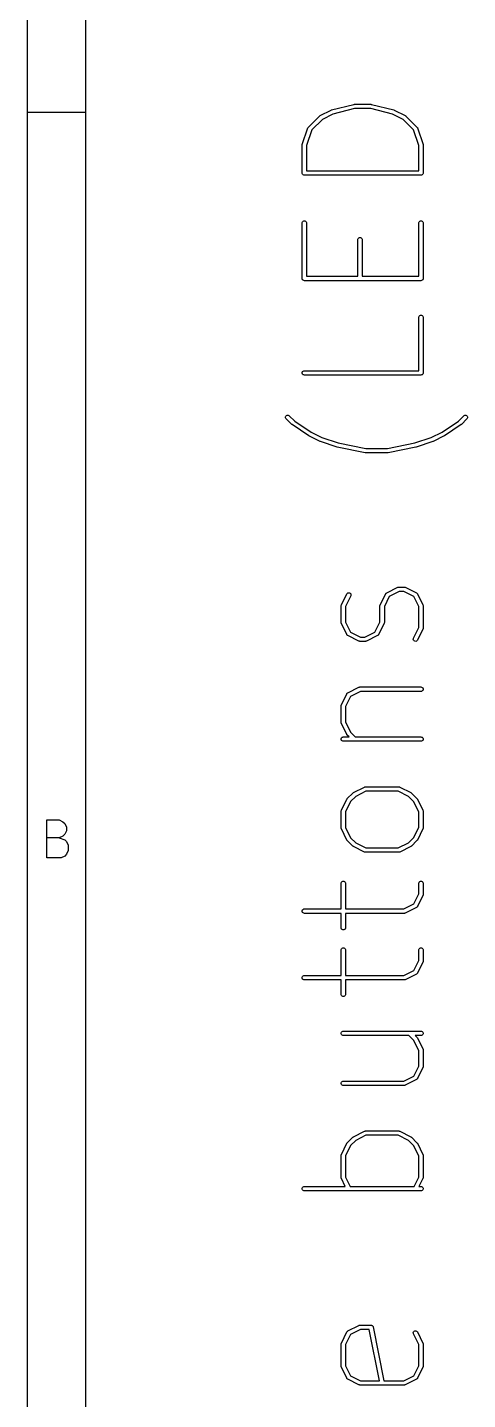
# Model space of a CAD drawing. Header units: inches. Extents: x 0.4 to 11.3, y -7.9 to -0.4.
# Drawn here: x 0.394 to 0.988, y -4.102 to -2.248 of the extents above; entities that cross this region are included whole.
import ezdxf

# ---------------------------------------------------------------- set-up
doc = ezdxf.new("R2010")
doc.units = ezdxf.units.IN
doc.header["$MEASUREMENT"] = 0
doc.layers.add('User.Drawings', color=9, linetype='CONTINUOUS', true_color=0xc2c2c2)

msp = doc.modelspace()

# ---------------------------------------------------------------- linework, layer by layer
at = {"layer": 'BLACK', "linetype": 'CONTINUOUS'}
for p, q in [((0.3937, -7.8743), (0.3937, -0.3937)), ((0.4724, -7.7956), (0.4724, -0.4724)), ((0.3937, -2.3622), (0.4724, -2.3622)), ((0.4197, -3.3698), (0.4197, -3.3186)), ((0.4197, -3.3186), (0.4367, -3.3186)), ((0.4367, -3.3186), (0.4416, -3.3211)), ((0.4416, -3.3211), (0.444, -3.3235)), ((0.444, -3.3235), (0.4465, -3.3284)), ((0.4465, -3.3333), (0.444, -3.3381)), ((0.4465, -3.3284), (0.4465, -3.3333)), ((0.4367, -3.343), (0.4197, -3.343)), ((0.4416, -3.3406), (0.4367, -3.343)), ((0.4367, -3.343), (0.444, -3.3455)), ((0.444, -3.3381), (0.4416, -3.3406)), ((0.444, -3.3455), (0.4465, -3.3479)), ((0.4465, -3.3479), (0.4489, -3.3528)), ((0.4489, -3.3528), (0.4489, -3.3601)), ((0.4392, -3.3698), (0.4197, -3.3698)), ((0.444, -3.3674), (0.4392, -3.3698)), ((0.4465, -3.365), (0.444, -3.3674)), ((0.4489, -3.3601), (0.4465, -3.365))]:
    msp.add_line(p, q, dxfattribs=at)
at = {"layer": 'User.Drawings', "linetype": 'CONTINUOUS'}
for p, q in [((0.8046, -2.3592), (0.8346, -2.3517)), ((0.8346, -2.3517), (0.8347, -2.3517)), ((0.8347, -2.3517), (0.8347, -2.3517)), ((0.8347, -2.3517), (0.835, -2.3517)), ((0.835, -2.3517), (0.8352, -2.3516)), ((0.8352, -2.3516), (0.8352, -2.3516)), ((0.8352, -2.3516), (0.8353, -2.3516)), ((0.8353, -2.3516), (0.8578, -2.3516)), ((0.8578, -2.3516), (0.8579, -2.3516)), ((0.8579, -2.3516), (0.858, -2.3516)), ((0.858, -2.3516), (0.8582, -2.3517)), ((0.8582, -2.3517), (0.8584, -2.3517)), ((0.8584, -2.3517), (0.8584, -2.3517)), ((0.8584, -2.3517), (0.8585, -2.3517)), ((0.8585, -2.3517), (0.8885, -2.3592)), ((0.7732, -2.3825), (0.7882, -2.3675)), ((0.7921, -2.372), (0.7779, -2.3862)), ((0.7882, -2.3675), (0.7885, -2.3673)), ((0.7885, -2.3673), (0.7885, -2.3672)), ((0.7885, -2.3672), (0.7886, -2.3672)), ((0.7886, -2.3672), (0.7887, -2.3671)), ((0.7887, -2.3671), (0.7888, -2.3671)), ((0.7888, -2.3671), (0.789, -2.3669)), ((0.789, -2.3669), (0.804, -2.3594)), ((0.8063, -2.3649), (0.7921, -2.372)), ((0.804, -2.3594), (0.804, -2.3594)), ((0.804, -2.3594), (0.8041, -2.3594)), ((0.8041, -2.3594), (0.8043, -2.3593)), ((0.8043, -2.3593), (0.8045, -2.3592)), ((0.8045, -2.3592), (0.8046, -2.3592)), ((0.8046, -2.3592), (0.8046, -2.3592)), ((0.8357, -2.3575), (0.8063, -2.3649)), ((0.8574, -2.3575), (0.8357, -2.3575)), ((0.8868, -2.3649), (0.8574, -2.3575)), ((0.9011, -2.372), (0.8868, -2.3649)), ((0.8885, -2.3592), (0.8886, -2.3592)), ((0.8886, -2.3592), (0.8886, -2.3592)), ((0.8886, -2.3592), (0.8888, -2.3593)), ((0.8888, -2.3593), (0.8891, -2.3594)), ((0.8891, -2.3594), (0.8891, -2.3594)), ((0.8891, -2.3594), (0.8891, -2.3594)), ((0.8891, -2.3594), (0.9041, -2.3669)), ((0.9152, -2.3862), (0.9011, -2.372)), ((0.9041, -2.3669), (0.9044, -2.3671)), ((0.9044, -2.3671), (0.9044, -2.3671)), ((0.9044, -2.3671), (0.9045, -2.3672)), ((0.9045, -2.3672), (0.9046, -2.3672)), ((0.9046, -2.3672), (0.9047, -2.3673)), ((0.9047, -2.3673), (0.9049, -2.3675)), ((0.9049, -2.3675), (0.9199, -2.3825)), ((0.765, -2.4061), (0.7725, -2.3836)), ((0.7779, -2.3862), (0.7708, -2.4075)), ((0.7725, -2.3836), (0.7728, -2.3831)), ((0.7728, -2.383), (0.7729, -2.3829)), ((0.7728, -2.3831), (0.7728, -2.383)), ((0.7729, -2.3829), (0.7732, -2.3825)), ((0.9223, -2.4075), (0.9152, -2.3862)), ((0.9199, -2.3825), (0.9203, -2.3829)), ((0.9203, -2.3829), (0.9203, -2.383)), ((0.9203, -2.383), (0.9204, -2.3831)), ((0.9204, -2.3831), (0.9206, -2.3836)), ((0.9206, -2.3836), (0.9281, -2.4061)), ((0.7649, -2.4065), (0.765, -2.4064)), ((0.7649, -2.4066), (0.7649, -2.4065)), ((0.7649, -2.4067), (0.7649, -2.4066)), ((0.7649, -2.4068), (0.7649, -2.4067)), ((0.7649, -2.4071), (0.7649, -2.4068)), ((0.7649, -2.4446), (0.7649, -2.4071)), ((0.765, -2.4064), (0.765, -2.4061)), ((0.7708, -2.4075), (0.7708, -2.4416)), ((0.9223, -2.4416), (0.9223, -2.4075)), ((0.9281, -2.4061), (0.9282, -2.4064)), ((0.9282, -2.4064), (0.9282, -2.4065)), ((0.9282, -2.4065), (0.9282, -2.4066)), ((0.9282, -2.4066), (0.9282, -2.4067)), ((0.9282, -2.4067), (0.9282, -2.4068)), ((0.9282, -2.4068), (0.9283, -2.4071)), ((0.9283, -2.4071), (0.9283, -2.4446)), ((0.7649, -2.4451), (0.7649, -2.4446)), ((0.7654, -2.4462), (0.7649, -2.4451)), ((0.7662, -2.447), (0.7654, -2.4462)), ((0.7672, -2.4475), (0.7662, -2.447)), ((0.7708, -2.4416), (0.9223, -2.4416)), ((0.9269, -2.447), (0.9259, -2.4475)), ((0.9278, -2.4462), (0.9269, -2.447)), ((0.9282, -2.4451), (0.9278, -2.4462)), ((0.9283, -2.4446), (0.9282, -2.4451)), ((0.7678, -2.4475), (0.7672, -2.4475)), ((0.9253, -2.4475), (0.7678, -2.4475)), ((0.9259, -2.4475), (0.9253, -2.4475)), ((0.7649, -2.5115), (0.7654, -2.5104)), ((0.7649, -2.5121), (0.7649, -2.5115)), ((0.7649, -2.587), (0.7649, -2.5121)), ((0.7654, -2.5104), (0.7662, -2.5096)), ((0.7662, -2.5096), (0.7672, -2.5092)), ((0.7672, -2.5092), (0.7684, -2.5092)), ((0.7684, -2.5092), (0.7695, -2.5096)), ((0.7695, -2.5096), (0.7703, -2.5104)), ((0.7703, -2.5104), (0.7707, -2.5115)), ((0.7707, -2.5115), (0.7708, -2.5121)), ((0.7708, -2.5121), (0.7708, -2.5841)), ((0.9223, -2.5121), (0.9224, -2.5115)), ((0.9223, -2.5841), (0.9223, -2.5121)), ((0.9224, -2.5115), (0.9228, -2.5104)), ((0.9228, -2.5104), (0.9237, -2.5096)), ((0.9237, -2.5096), (0.9247, -2.5092)), ((0.9247, -2.5092), (0.9259, -2.5092)), ((0.9259, -2.5092), (0.9269, -2.5096)), ((0.9269, -2.5096), (0.9278, -2.5104)), ((0.9278, -2.5104), (0.9282, -2.5115)), ((0.9282, -2.5115), (0.9283, -2.5121)), ((0.9283, -2.5121), (0.9283, -2.587)), ((0.8399, -2.534), (0.8404, -2.5329)), ((0.8399, -2.5345), (0.8399, -2.534)), ((0.8399, -2.5841), (0.8399, -2.5345)), ((0.8404, -2.5329), (0.8412, -2.5321)), ((0.8412, -2.5321), (0.8422, -2.5317)), ((0.8422, -2.5317), (0.8434, -2.5317)), ((0.8434, -2.5317), (0.8445, -2.5321)), ((0.8445, -2.5321), (0.8453, -2.5329)), ((0.8453, -2.5329), (0.8457, -2.534)), ((0.8457, -2.534), (0.8458, -2.5345)), ((0.8458, -2.5345), (0.8458, -2.5841)), ((0.7649, -2.5876), (0.7649, -2.587)), ((0.7654, -2.5887), (0.7649, -2.5876)), ((0.7662, -2.5895), (0.7654, -2.5887)), ((0.7672, -2.5899), (0.7662, -2.5895)), ((0.7678, -2.59), (0.7672, -2.5899)), ((0.9253, -2.59), (0.7678, -2.59)), ((0.7708, -2.5841), (0.8399, -2.5841)), ((0.8458, -2.5841), (0.9223, -2.5841)), ((0.9259, -2.5899), (0.9253, -2.59)), ((0.9269, -2.5895), (0.9259, -2.5899)), ((0.9278, -2.5887), (0.9269, -2.5895)), ((0.9282, -2.5876), (0.9278, -2.5887)), ((0.9283, -2.587), (0.9282, -2.5876)), ((0.9223, -2.6395), (0.9224, -2.639)), ((0.9223, -2.7116), (0.9223, -2.6395)), ((0.9224, -2.639), (0.9228, -2.6379)), ((0.9228, -2.6379), (0.9237, -2.6371)), ((0.9237, -2.6371), (0.9247, -2.6366)), ((0.9247, -2.6366), (0.9259, -2.6366)), ((0.9259, -2.6366), (0.9269, -2.6371)), ((0.9269, -2.6371), (0.9278, -2.6379)), ((0.9278, -2.6379), (0.9282, -2.639)), ((0.9282, -2.639), (0.9283, -2.6395)), ((0.9283, -2.6395), (0.9283, -2.7145)), ((0.7649, -2.7139), (0.7654, -2.7129)), ((0.7649, -2.7151), (0.7649, -2.7139)), ((0.7654, -2.7162), (0.7649, -2.7151)), ((0.7654, -2.7129), (0.7662, -2.7121)), ((0.7662, -2.717), (0.7654, -2.7162)), ((0.7662, -2.7121), (0.7672, -2.7116)), ((0.7672, -2.7174), (0.7662, -2.717)), ((0.7672, -2.7116), (0.7678, -2.7116)), ((0.7678, -2.7175), (0.7672, -2.7174)), ((0.7678, -2.7116), (0.9223, -2.7116)), ((0.9253, -2.7175), (0.7678, -2.7175)), ((0.9259, -2.7174), (0.9253, -2.7175)), ((0.9269, -2.717), (0.9259, -2.7174)), ((0.9278, -2.7162), (0.9269, -2.717)), ((0.9282, -2.7151), (0.9278, -2.7162)), ((0.9283, -2.7145), (0.9282, -2.7151)), ((0.7424, -2.7739), (0.7429, -2.7729)), ((0.7424, -2.7751), (0.7424, -2.7739)), ((0.7429, -2.7762), (0.7424, -2.7751)), ((0.7429, -2.7729), (0.7437, -2.7721)), ((0.7432, -2.7766), (0.7429, -2.7762)), ((0.7507, -2.7841), (0.7432, -2.7766)), ((0.7437, -2.7721), (0.7447, -2.7716)), ((0.7447, -2.7716), (0.7459, -2.7716)), ((0.7459, -2.7716), (0.747, -2.7721)), ((0.747, -2.7721), (0.7474, -2.7724)), ((0.7474, -2.7724), (0.7547, -2.7797)), ((0.7547, -2.7797), (0.7768, -2.7945)), ((0.9538, -2.7945), (0.9759, -2.7797)), ((0.9759, -2.7797), (0.9832, -2.7724)), ((0.9874, -2.7766), (0.9799, -2.7841)), ((0.9832, -2.7724), (0.9837, -2.7721)), ((0.9837, -2.7721), (0.9847, -2.7716)), ((0.9847, -2.7716), (0.9859, -2.7716)), ((0.9859, -2.7716), (0.9869, -2.7721)), ((0.9869, -2.7721), (0.9877, -2.7729)), ((0.9877, -2.7762), (0.9874, -2.7766)), ((0.9877, -2.7729), (0.9882, -2.7739)), ((0.9882, -2.7751), (0.9877, -2.7762)), ((0.9882, -2.7739), (0.9882, -2.7751)), ((0.751, -2.7843), (0.7507, -2.7841)), ((0.7507, -2.7841), (0.7507, -2.7841)), ((0.7507, -2.7841), (0.7507, -2.7841)), ((0.7512, -2.7845), (0.751, -2.7843)), ((0.7737, -2.7995), (0.7512, -2.7845)), ((0.7512, -2.7845), (0.7512, -2.7845)), ((0.7512, -2.7845), (0.7512, -2.7845)), ((0.7738, -2.7996), (0.7737, -2.7995)), ((0.774, -2.7997), (0.7738, -2.7996)), ((0.789, -2.8072), (0.774, -2.7997)), ((0.7768, -2.7945), (0.7915, -2.8018)), ((0.9392, -2.8018), (0.9538, -2.7945)), ((0.9566, -2.7997), (0.9416, -2.8072)), ((0.9568, -2.7996), (0.9566, -2.7997)), ((0.9569, -2.7995), (0.9568, -2.7996)), ((0.9794, -2.7845), (0.9569, -2.7995)), ((0.9797, -2.7843), (0.9794, -2.7845)), ((0.9794, -2.7845), (0.9794, -2.7845)), ((0.9794, -2.7845), (0.9794, -2.7845)), ((0.9799, -2.7841), (0.9797, -2.7843)), ((0.9799, -2.7841), (0.9799, -2.7841)), ((0.9799, -2.7841), (0.9799, -2.7841)), ((0.7892, -2.8072), (0.789, -2.8072)), ((0.7894, -2.8073), (0.7892, -2.8072)), ((0.8119, -2.8148), (0.7894, -2.8073)), ((0.7915, -2.8018), (0.8136, -2.8092)), ((0.8121, -2.8149), (0.8119, -2.8148)), ((0.8122, -2.8149), (0.8121, -2.8149)), ((0.8497, -2.8224), (0.8122, -2.8149)), ((0.8136, -2.8092), (0.8506, -2.8166)), ((0.8506, -2.8166), (0.88, -2.8166)), ((0.88, -2.8166), (0.917, -2.8092)), ((0.9184, -2.8149), (0.8809, -2.8224)), ((0.917, -2.8092), (0.9392, -2.8018)), ((0.9186, -2.8149), (0.9184, -2.8149)), ((0.9187, -2.8148), (0.9186, -2.8149)), ((0.9412, -2.8073), (0.9187, -2.8148)), ((0.9414, -2.8072), (0.9412, -2.8073)), ((0.9416, -2.8072), (0.9414, -2.8072)), ((0.85, -2.8224), (0.8497, -2.8224)), ((0.8497, -2.8224), (0.8497, -2.8224)), ((0.8497, -2.8224), (0.8497, -2.8224)), ((0.8503, -2.8225), (0.85, -2.8224)), ((0.8803, -2.8225), (0.8503, -2.8225)), ((0.8503, -2.8225), (0.8503, -2.8225)), ((0.8503, -2.8225), (0.8503, -2.8225)), ((0.8806, -2.8224), (0.8803, -2.8225)), ((0.8803, -2.8225), (0.8803, -2.8225)), ((0.8803, -2.8225), (0.8803, -2.8225)), ((0.8809, -2.8224), (0.8806, -2.8224)), ((0.8809, -2.8224), (0.8809, -2.8224)), ((0.8809, -2.8224), (0.8809, -2.8224)), ((0.8177, -3.0282), (0.8252, -3.0132)), ((0.8305, -3.0158), (0.8233, -3.0302)), ((0.8252, -3.0132), (0.8255, -3.0127)), ((0.8255, -3.0127), (0.8264, -3.0119)), ((0.8264, -3.0119), (0.8274, -3.0116)), ((0.8274, -3.0116), (0.8286, -3.0116)), ((0.8286, -3.0116), (0.8296, -3.0122)), ((0.8296, -3.0122), (0.8304, -3.013)), ((0.8304, -3.013), (0.8307, -3.0141)), ((0.8307, -3.0153), (0.8305, -3.0158)), ((0.8307, -3.0141), (0.8307, -3.0153)), ((0.8702, -3.0282), (0.8777, -3.0132)), ((0.8825, -3.0167), (0.8758, -3.0302)), ((0.8777, -3.0131), (0.8777, -3.013)), ((0.8777, -3.013), (0.8778, -3.013)), ((0.8777, -3.0132), (0.8777, -3.0131)), ((0.8778, -3.013), (0.878, -3.0127)), ((0.878, -3.0127), (0.8783, -3.0124)), ((0.8783, -3.0124), (0.8785, -3.0122)), ((0.8785, -3.0122), (0.8788, -3.012)), ((0.8788, -3.012), (0.8788, -3.0119)), ((0.8788, -3.0119), (0.8789, -3.0119)), ((0.8789, -3.0119), (0.879, -3.0118)), ((0.879, -3.0118), (0.894, -3.0043)), ((0.896, -3.0099), (0.8825, -3.0167)), ((0.894, -3.0043), (0.8945, -3.0041)), ((0.8945, -3.0041), (0.8946, -3.0041)), ((0.8946, -3.0041), (0.8947, -3.0041)), ((0.8947, -3.0041), (0.8953, -3.004)), ((0.8953, -3.004), (0.9028, -3.004)), ((0.9021, -3.0099), (0.896, -3.0099)), ((0.9156, -3.0167), (0.9021, -3.0099)), ((0.9028, -3.004), (0.9034, -3.0041)), ((0.9034, -3.0041), (0.9035, -3.0041)), ((0.9035, -3.0041), (0.9036, -3.0041)), ((0.9036, -3.0041), (0.9041, -3.0043)), ((0.9041, -3.0043), (0.9191, -3.0118)), ((0.9223, -3.0302), (0.9156, -3.0167)), ((0.9191, -3.0118), (0.9192, -3.0119)), ((0.9192, -3.0119), (0.9193, -3.0119)), ((0.9193, -3.0119), (0.9193, -3.012)), ((0.9193, -3.012), (0.9196, -3.0122)), ((0.9196, -3.0122), (0.9199, -3.0124)), ((0.9199, -3.0124), (0.9201, -3.0127)), ((0.9201, -3.0127), (0.9203, -3.013)), ((0.9203, -3.013), (0.9204, -3.013)), ((0.9204, -3.013), (0.9204, -3.0131)), ((0.9204, -3.0131), (0.9204, -3.0132)), ((0.9204, -3.0132), (0.9279, -3.0282)), ((0.8174, -3.0289), (0.8175, -3.0288)), ((0.8174, -3.0295), (0.8174, -3.0289)), ((0.8174, -3.052), (0.8174, -3.0295)), ((0.8175, -3.0287), (0.8177, -3.0282)), ((0.8175, -3.0288), (0.8175, -3.0287)), ((0.8233, -3.0302), (0.8233, -3.0513)), ((0.8699, -3.0289), (0.87, -3.0288)), ((0.8699, -3.0295), (0.8699, -3.0289)), ((0.8699, -3.0513), (0.8699, -3.0295)), ((0.87, -3.0287), (0.8702, -3.0282)), ((0.87, -3.0288), (0.87, -3.0287)), ((0.8758, -3.0302), (0.8758, -3.052)), ((0.9223, -3.0588), (0.9223, -3.0302)), ((0.9279, -3.0282), (0.9282, -3.0287)), ((0.9282, -3.0287), (0.9282, -3.0288)), ((0.9282, -3.0288), (0.9282, -3.0289)), ((0.9282, -3.0289), (0.9283, -3.0295)), ((0.9283, -3.0295), (0.9283, -3.0595)), ((0.8174, -3.0526), (0.8174, -3.052)), ((0.8175, -3.0527), (0.8174, -3.0526)), ((0.8175, -3.0528), (0.8175, -3.0527)), ((0.8177, -3.0533), (0.8175, -3.0528)), ((0.8252, -3.0683), (0.8177, -3.0533)), ((0.8233, -3.0513), (0.83, -3.0648)), ((0.8631, -3.0648), (0.8699, -3.0513)), ((0.8754, -3.0533), (0.868, -3.0683)), ((0.8757, -3.0528), (0.8754, -3.0533)), ((0.8758, -3.052), (0.8757, -3.0526)), ((0.8757, -3.0526), (0.8757, -3.0527)), ((0.8757, -3.0527), (0.8757, -3.0528)), ((0.9152, -3.0732), (0.9223, -3.0588)), ((0.8252, -3.0684), (0.8252, -3.0683)), ((0.8253, -3.0685), (0.8252, -3.0684)), ((0.8252, -3.0684), (0.8252, -3.0684)), ((0.8255, -3.0688), (0.8253, -3.0685)), ((0.8258, -3.069), (0.8255, -3.0688)), ((0.826, -3.0693), (0.8258, -3.069)), ((0.8263, -3.0695), (0.826, -3.0693)), ((0.8264, -3.0695), (0.8263, -3.0695)), ((0.8264, -3.0696), (0.8264, -3.0695)), ((0.8265, -3.0696), (0.8264, -3.0696)), ((0.8415, -3.0771), (0.8265, -3.0696)), ((0.83, -3.0648), (0.8435, -3.0715)), ((0.842, -3.0773), (0.8415, -3.0771)), ((0.8421, -3.0773), (0.842, -3.0773)), ((0.8422, -3.0774), (0.8421, -3.0773)), ((0.8428, -3.0774), (0.8422, -3.0774)), ((0.8503, -3.0774), (0.8428, -3.0774)), ((0.8435, -3.0715), (0.8496, -3.0715)), ((0.8496, -3.0715), (0.8631, -3.0648)), ((0.8509, -3.0774), (0.8503, -3.0774)), ((0.851, -3.0773), (0.8509, -3.0774)), ((0.8511, -3.0773), (0.851, -3.0773)), ((0.8516, -3.0771), (0.8511, -3.0773)), ((0.8666, -3.0696), (0.8516, -3.0771)), ((0.8667, -3.0696), (0.8666, -3.0696)), ((0.8668, -3.0695), (0.8667, -3.0696)), ((0.8671, -3.0693), (0.8668, -3.0695)), ((0.8668, -3.0695), (0.8668, -3.0695)), ((0.8674, -3.069), (0.8671, -3.0693)), ((0.8676, -3.0688), (0.8674, -3.069)), ((0.8678, -3.0685), (0.8676, -3.0688)), ((0.8679, -3.0684), (0.8678, -3.0685)), ((0.868, -3.0683), (0.8679, -3.0684)), ((0.8679, -3.0684), (0.8679, -3.0684)), ((0.9149, -3.0748), (0.915, -3.0737)), ((0.9152, -3.0759), (0.9149, -3.0748)), ((0.915, -3.0737), (0.9152, -3.0732)), ((0.916, -3.0768), (0.9152, -3.0759)), ((0.917, -3.0773), (0.916, -3.0768)), ((0.9182, -3.0774), (0.917, -3.0773)), ((0.9193, -3.077), (0.9182, -3.0774)), ((0.9201, -3.0763), (0.9193, -3.077)), ((0.9204, -3.0758), (0.9201, -3.0763)), ((0.9279, -3.0608), (0.9204, -3.0758)), ((0.9282, -3.0603), (0.9279, -3.0608)), ((0.9283, -3.0595), (0.9282, -3.0601)), ((0.9282, -3.0601), (0.9282, -3.0602)), ((0.9282, -3.0602), (0.9282, -3.0603)), ((0.8177, -3.1631), (0.8252, -3.1482)), ((0.83, -3.1517), (0.8233, -3.1652)), ((0.8252, -3.1481), (0.8252, -3.148)), ((0.8252, -3.148), (0.8253, -3.148)), ((0.8252, -3.1482), (0.8252, -3.1481)), ((0.8253, -3.148), (0.8255, -3.1477)), ((0.8255, -3.1477), (0.8258, -3.1474)), ((0.8258, -3.1474), (0.826, -3.1471)), ((0.826, -3.1471), (0.8263, -3.147)), ((0.8263, -3.147), (0.8264, -3.1469)), ((0.8264, -3.1469), (0.8265, -3.1468)), ((0.8264, -3.1469), (0.8264, -3.1469)), ((0.8265, -3.1468), (0.8415, -3.1393)), ((0.8435, -3.1449), (0.83, -3.1517)), ((0.8415, -3.1393), (0.842, -3.1391)), ((0.842, -3.1391), (0.8421, -3.1391)), ((0.8421, -3.1391), (0.8422, -3.1391)), ((0.8422, -3.1391), (0.8428, -3.139)), ((0.8428, -3.139), (0.9253, -3.139)), ((0.9253, -3.1449), (0.8435, -3.1449)), ((0.9253, -3.139), (0.9259, -3.1391)), ((0.9259, -3.1449), (0.9253, -3.1449)), ((0.9259, -3.1391), (0.9269, -3.1395)), ((0.9269, -3.1444), (0.9259, -3.1449)), ((0.9269, -3.1395), (0.9278, -3.1403)), ((0.9278, -3.1436), (0.9269, -3.1444)), ((0.9278, -3.1403), (0.9282, -3.1414)), ((0.9282, -3.1425), (0.9278, -3.1436)), ((0.9282, -3.1414), (0.9282, -3.1425)), ((0.8174, -3.1639), (0.8175, -3.1638)), ((0.8174, -3.1645), (0.8174, -3.1639)), ((0.8174, -3.187), (0.8174, -3.1645)), ((0.8175, -3.1637), (0.8177, -3.1631)), ((0.8175, -3.1638), (0.8175, -3.1637)), ((0.8233, -3.1652), (0.8233, -3.1863)), ((0.8174, -3.1875), (0.8174, -3.187)), ((0.8175, -3.1876), (0.8174, -3.1875)), ((0.8175, -3.1877), (0.8175, -3.1876)), ((0.8177, -3.1883), (0.8175, -3.1877)), ((0.8252, -3.2033), (0.8177, -3.1883)), ((0.8233, -3.1863), (0.8302, -3.2002)), ((0.8179, -3.2078), (0.8187, -3.207)), ((0.8187, -3.207), (0.8197, -3.2066)), ((0.8197, -3.2066), (0.8203, -3.2065)), ((0.8203, -3.2065), (0.8282, -3.2065)), ((0.8253, -3.2035), (0.8252, -3.2033)), ((0.8254, -3.2036), (0.8253, -3.2035)), ((0.8254, -3.2037), (0.8254, -3.2036)), ((0.8255, -3.2038), (0.8254, -3.2037)), ((0.8257, -3.2041), (0.8255, -3.2038)), ((0.8255, -3.2038), (0.8255, -3.2038)), ((0.8282, -3.2065), (0.8257, -3.2041)), ((0.8302, -3.2002), (0.8365, -3.2065)), ((0.8365, -3.2065), (0.9253, -3.2065)), ((0.9253, -3.2065), (0.9259, -3.2066)), ((0.9259, -3.2066), (0.9269, -3.207)), ((0.9269, -3.207), (0.9278, -3.2078)), ((0.8174, -3.2089), (0.8179, -3.2078)), ((0.8174, -3.21), (0.8174, -3.2089)), ((0.8179, -3.2111), (0.8174, -3.21)), ((0.8187, -3.2119), (0.8179, -3.2111)), ((0.8197, -3.2124), (0.8187, -3.2119)), ((0.8203, -3.2124), (0.8197, -3.2124)), ((0.9253, -3.2124), (0.8203, -3.2124)), ((0.9259, -3.2124), (0.9253, -3.2124)), ((0.9269, -3.2119), (0.9259, -3.2124)), ((0.9278, -3.2111), (0.9269, -3.2119)), ((0.9278, -3.2078), (0.9282, -3.2089)), ((0.9282, -3.21), (0.9278, -3.2111)), ((0.9282, -3.2089), (0.9282, -3.21)), ((0.834, -3.2818), (0.849, -3.2743)), ((0.851, -3.2799), (0.8371, -3.2869)), ((0.849, -3.2743), (0.8495, -3.2741)), ((0.8495, -3.2741), (0.8496, -3.2741)), ((0.8496, -3.2741), (0.8497, -3.2741)), ((0.8497, -3.2741), (0.8503, -3.274)), ((0.8503, -3.274), (0.8953, -3.274)), ((0.8946, -3.2799), (0.851, -3.2799)), ((0.9086, -3.2869), (0.8946, -3.2799)), ((0.8953, -3.274), (0.8959, -3.2741)), ((0.8959, -3.2741), (0.896, -3.2741)), ((0.896, -3.2741), (0.8961, -3.2741)), ((0.8961, -3.2741), (0.8966, -3.2743)), ((0.8966, -3.2743), (0.9116, -3.2818)), ((0.8177, -3.3056), (0.8252, -3.2906)), ((0.8302, -3.2937), (0.8233, -3.3076)), ((0.8252, -3.2906), (0.8253, -3.2904)), ((0.8253, -3.2904), (0.8254, -3.2903)), ((0.8254, -3.2902), (0.8255, -3.2901)), ((0.8254, -3.2903), (0.8254, -3.2902)), ((0.8255, -3.2901), (0.8257, -3.2899)), ((0.8255, -3.2901), (0.8255, -3.2901)), ((0.8257, -3.2899), (0.8332, -3.2824)), ((0.8371, -3.2869), (0.8302, -3.2937)), ((0.8332, -3.2824), (0.8335, -3.2822)), ((0.8335, -3.2822), (0.8335, -3.2821)), ((0.8335, -3.2821), (0.8336, -3.2821)), ((0.8336, -3.2821), (0.8337, -3.282)), ((0.8337, -3.282), (0.834, -3.2818)), ((0.8337, -3.282), (0.8337, -3.282)), ((0.9154, -3.2937), (0.9086, -3.2869)), ((0.9116, -3.2818), (0.9119, -3.282)), ((0.9119, -3.282), (0.9119, -3.282)), ((0.9119, -3.282), (0.912, -3.2821)), ((0.912, -3.2821), (0.9121, -3.2821)), ((0.9121, -3.2821), (0.9122, -3.2822)), ((0.9122, -3.2822), (0.9124, -3.2824)), ((0.9124, -3.2824), (0.9199, -3.2899)), ((0.9223, -3.3076), (0.9154, -3.2937)), ((0.9199, -3.2899), (0.9201, -3.2901)), ((0.9201, -3.2901), (0.9201, -3.2901)), ((0.9201, -3.2901), (0.9202, -3.2902)), ((0.9202, -3.2902), (0.9203, -3.2903)), ((0.9203, -3.2903), (0.9203, -3.2904)), ((0.9203, -3.2904), (0.9204, -3.2906)), ((0.9204, -3.2906), (0.9279, -3.3056)), ((0.8174, -3.3064), (0.8175, -3.3063)), ((0.8174, -3.307), (0.8174, -3.3064)), ((0.8174, -3.3294), (0.8174, -3.307)), ((0.8175, -3.3062), (0.8177, -3.3056)), ((0.8175, -3.3063), (0.8175, -3.3062)), ((0.8233, -3.3076), (0.8233, -3.3288)), ((0.9223, -3.3288), (0.9223, -3.3076)), ((0.9279, -3.3056), (0.9282, -3.3062)), ((0.9282, -3.3062), (0.9282, -3.3063)), ((0.9282, -3.3063), (0.9282, -3.3064)), ((0.9282, -3.3064), (0.9283, -3.307)), ((0.9283, -3.307), (0.9283, -3.3294)), ((0.8174, -3.33), (0.8174, -3.3294)), ((0.8175, -3.3301), (0.8174, -3.33)), ((0.8175, -3.3302), (0.8175, -3.3301)), ((0.8177, -3.3308), (0.8175, -3.3302)), ((0.8252, -3.3458), (0.8177, -3.3308)), ((0.8233, -3.3288), (0.8302, -3.3427)), ((0.9154, -3.3427), (0.9223, -3.3288)), ((0.9279, -3.3308), (0.9204, -3.3458)), ((0.9282, -3.3302), (0.9279, -3.3308)), ((0.9283, -3.3294), (0.9282, -3.33)), ((0.9282, -3.33), (0.9282, -3.3301)), ((0.9282, -3.3301), (0.9282, -3.3302)), ((0.8253, -3.346), (0.8252, -3.3458)), ((0.8254, -3.3461), (0.8253, -3.346)), ((0.8254, -3.3462), (0.8254, -3.3461)), ((0.8255, -3.3463), (0.8254, -3.3462)), ((0.8257, -3.3465), (0.8255, -3.3463)), ((0.8255, -3.3463), (0.8255, -3.3463)), ((0.8332, -3.354), (0.8257, -3.3465)), ((0.8302, -3.3427), (0.8371, -3.3495)), ((0.8335, -3.3542), (0.8332, -3.354)), ((0.8335, -3.3543), (0.8335, -3.3542)), ((0.8336, -3.3543), (0.8335, -3.3543)), ((0.8337, -3.3544), (0.8336, -3.3543)), ((0.834, -3.3546), (0.8337, -3.3544)), ((0.8337, -3.3544), (0.8337, -3.3544)), ((0.849, -3.3621), (0.834, -3.3546)), ((0.8371, -3.3495), (0.851, -3.3565)), ((0.8946, -3.3565), (0.9086, -3.3495)), ((0.9116, -3.3546), (0.8966, -3.3621)), ((0.9086, -3.3495), (0.9154, -3.3427)), ((0.9119, -3.3544), (0.9116, -3.3546)), ((0.912, -3.3543), (0.9119, -3.3544)), ((0.9119, -3.3544), (0.9119, -3.3544)), ((0.9121, -3.3543), (0.912, -3.3543)), ((0.9122, -3.3542), (0.9121, -3.3543)), ((0.9124, -3.354), (0.9122, -3.3542)), ((0.9199, -3.3465), (0.9124, -3.354)), ((0.9201, -3.3463), (0.9199, -3.3465)), ((0.9202, -3.3462), (0.9201, -3.3463)), ((0.9201, -3.3463), (0.9201, -3.3463)), ((0.9203, -3.3461), (0.9202, -3.3462)), ((0.9204, -3.3458), (0.9203, -3.346)), ((0.9203, -3.346), (0.9203, -3.3461)), ((0.8495, -3.3623), (0.849, -3.3621)), ((0.8496, -3.3623), (0.8495, -3.3623)), ((0.8497, -3.3623), (0.8496, -3.3623)), ((0.8503, -3.3624), (0.8497, -3.3623)), ((0.8953, -3.3624), (0.8503, -3.3624)), ((0.851, -3.3565), (0.8946, -3.3565)), ((0.8959, -3.3623), (0.8953, -3.3624)), ((0.896, -3.3623), (0.8959, -3.3623)), ((0.8961, -3.3623), (0.896, -3.3623)), ((0.8966, -3.3621), (0.8961, -3.3623)), ((0.8174, -3.4039), (0.8179, -3.4028)), ((0.8174, -3.4044), (0.8174, -3.4039)), ((0.8174, -3.439), (0.8174, -3.4044)), ((0.8179, -3.4028), (0.8187, -3.402)), ((0.8187, -3.402), (0.8197, -3.4015)), ((0.8197, -3.4015), (0.8209, -3.4015)), ((0.8209, -3.4015), (0.822, -3.402)), ((0.822, -3.402), (0.8228, -3.4028)), ((0.8228, -3.4028), (0.8232, -3.4039)), ((0.8232, -3.4039), (0.8233, -3.4044)), ((0.8233, -3.4044), (0.8233, -3.439)), ((0.9223, -3.4044), (0.9224, -3.4039)), ((0.9223, -3.4187), (0.9223, -3.4044)), ((0.9224, -3.4039), (0.9228, -3.4028)), ((0.9228, -3.4028), (0.9237, -3.402)), ((0.9237, -3.402), (0.9247, -3.4015)), ((0.9247, -3.4015), (0.9259, -3.4015)), ((0.9259, -3.4015), (0.9269, -3.402)), ((0.9269, -3.402), (0.9278, -3.4028)), ((0.9278, -3.4028), (0.9282, -3.4039)), ((0.9282, -3.4039), (0.9283, -3.4044)), ((0.9283, -3.4044), (0.9283, -3.4194)), ((0.9156, -3.4322), (0.9223, -3.4187)), ((0.9279, -3.4208), (0.9204, -3.4358)), ((0.9282, -3.4202), (0.9279, -3.4208)), ((0.9283, -3.4194), (0.9282, -3.42)), ((0.9282, -3.42), (0.9282, -3.4201)), ((0.9282, -3.4201), (0.9282, -3.4202)), ((0.7649, -3.4414), (0.7654, -3.4403)), ((0.7649, -3.4425), (0.7649, -3.4414)), ((0.7654, -3.4436), (0.7649, -3.4425)), ((0.7654, -3.4403), (0.7662, -3.4395)), ((0.7662, -3.4444), (0.7654, -3.4436)), ((0.7662, -3.4395), (0.7672, -3.439)), ((0.7672, -3.4448), (0.7662, -3.4444)), ((0.7672, -3.439), (0.7678, -3.439)), ((0.7678, -3.4449), (0.7672, -3.4448)), ((0.7678, -3.439), (0.8174, -3.439)), ((0.8174, -3.4449), (0.7678, -3.4449)), ((0.8174, -3.4644), (0.8174, -3.4449)), ((0.8233, -3.439), (0.9021, -3.439)), ((0.9028, -3.4449), (0.8233, -3.4449)), ((0.8233, -3.4449), (0.8233, -3.4644)), ((0.9021, -3.439), (0.9156, -3.4322)), ((0.9034, -3.4448), (0.9028, -3.4449)), ((0.9035, -3.4448), (0.9034, -3.4448)), ((0.9036, -3.4448), (0.9035, -3.4448)), ((0.9041, -3.4446), (0.9036, -3.4448)), ((0.9191, -3.4371), (0.9041, -3.4446)), ((0.9192, -3.437), (0.9191, -3.4371)), ((0.9193, -3.437), (0.9192, -3.437)), ((0.9196, -3.4368), (0.9193, -3.437)), ((0.9193, -3.437), (0.9193, -3.437)), ((0.9199, -3.4365), (0.9196, -3.4368)), ((0.9201, -3.4362), (0.9199, -3.4365)), ((0.9203, -3.436), (0.9201, -3.4362)), ((0.9204, -3.4359), (0.9203, -3.436)), ((0.9204, -3.4358), (0.9204, -3.4359)), ((0.9204, -3.4359), (0.9204, -3.4359)), ((0.8174, -3.465), (0.8174, -3.4644)), ((0.8179, -3.4661), (0.8174, -3.465)), ((0.8187, -3.4669), (0.8179, -3.4661)), ((0.8197, -3.4673), (0.8187, -3.4669)), ((0.822, -3.4669), (0.8209, -3.4673)), ((0.8228, -3.4661), (0.822, -3.4669)), ((0.8232, -3.465), (0.8228, -3.4661)), ((0.8233, -3.4644), (0.8232, -3.465)), ((0.8209, -3.4673), (0.8197, -3.4673)), ((0.8174, -3.4939), (0.8179, -3.4928)), ((0.8174, -3.4944), (0.8174, -3.4939)), ((0.8174, -3.529), (0.8174, -3.4944)), ((0.8179, -3.4928), (0.8187, -3.492)), ((0.8187, -3.492), (0.8197, -3.4915)), ((0.8197, -3.4915), (0.8209, -3.4915)), ((0.8209, -3.4915), (0.822, -3.492)), ((0.822, -3.492), (0.8228, -3.4928)), ((0.8228, -3.4928), (0.8232, -3.4939)), ((0.8232, -3.4939), (0.8233, -3.4944)), ((0.8233, -3.4944), (0.8233, -3.529)), ((0.9223, -3.4944), (0.9224, -3.4939)), ((0.9223, -3.5087), (0.9223, -3.4944)), ((0.9224, -3.4939), (0.9228, -3.4928)), ((0.9228, -3.4928), (0.9237, -3.492)), ((0.9237, -3.492), (0.9247, -3.4915)), ((0.9247, -3.4915), (0.9259, -3.4915)), ((0.9259, -3.4915), (0.9269, -3.492)), ((0.9269, -3.492), (0.9278, -3.4928)), ((0.9278, -3.4928), (0.9282, -3.4939)), ((0.9282, -3.4939), (0.9283, -3.4944)), ((0.9283, -3.4944), (0.9283, -3.5094)), ((0.9021, -3.529), (0.9156, -3.5222)), ((0.9156, -3.5222), (0.9223, -3.5087)), ((0.9279, -3.5107), (0.9204, -3.5257)), ((0.9282, -3.5102), (0.9279, -3.5107)), ((0.9283, -3.5094), (0.9282, -3.51)), ((0.9282, -3.51), (0.9282, -3.5101)), ((0.9282, -3.5101), (0.9282, -3.5102)), ((0.7649, -3.5313), (0.7654, -3.5303)), ((0.7649, -3.5325), (0.7649, -3.5313)), ((0.7654, -3.5336), (0.7649, -3.5325)), ((0.7654, -3.5303), (0.7662, -3.5295)), ((0.7662, -3.5344), (0.7654, -3.5336)), ((0.7662, -3.5295), (0.7672, -3.529)), ((0.7672, -3.5348), (0.7662, -3.5344)), ((0.7672, -3.529), (0.7678, -3.529)), ((0.7678, -3.5349), (0.7672, -3.5348)), ((0.7678, -3.529), (0.8174, -3.529)), ((0.8174, -3.5349), (0.7678, -3.5349)), ((0.8174, -3.5544), (0.8174, -3.5349)), ((0.8233, -3.529), (0.9021, -3.529)), ((0.9028, -3.5349), (0.8233, -3.5349)), ((0.8233, -3.5349), (0.8233, -3.5544)), ((0.9034, -3.5348), (0.9028, -3.5349)), ((0.9035, -3.5348), (0.9034, -3.5348)), ((0.9036, -3.5348), (0.9035, -3.5348)), ((0.9041, -3.5346), (0.9036, -3.5348)), ((0.9191, -3.5271), (0.9041, -3.5346)), ((0.9192, -3.527), (0.9191, -3.5271)), ((0.9193, -3.527), (0.9192, -3.527)), ((0.9196, -3.5268), (0.9193, -3.5269)), ((0.9193, -3.5269), (0.9193, -3.527)), ((0.9199, -3.5265), (0.9196, -3.5268)), ((0.9201, -3.5262), (0.9199, -3.5265)), ((0.9203, -3.5259), (0.9201, -3.5262)), ((0.9204, -3.5259), (0.9203, -3.5259)), ((0.9204, -3.5257), (0.9204, -3.5258)), ((0.9204, -3.5258), (0.9204, -3.5259)), ((0.8174, -3.555), (0.8174, -3.5544)), ((0.8179, -3.5561), (0.8174, -3.555)), ((0.8187, -3.5569), (0.8179, -3.5561)), ((0.8197, -3.5573), (0.8187, -3.5569)), ((0.8209, -3.5573), (0.8197, -3.5573)), ((0.822, -3.5569), (0.8209, -3.5573)), ((0.8228, -3.5561), (0.822, -3.5569)), ((0.8232, -3.555), (0.8228, -3.5561)), ((0.8233, -3.5544), (0.8232, -3.555)), ((0.8174, -3.6063), (0.8179, -3.6053)), ((0.8174, -3.6075), (0.8174, -3.6063)), ((0.8179, -3.6086), (0.8174, -3.6075)), ((0.8179, -3.6053), (0.8187, -3.6045)), ((0.8187, -3.6094), (0.8179, -3.6086)), ((0.8187, -3.6045), (0.8197, -3.604)), ((0.8197, -3.6098), (0.8187, -3.6094)), ((0.8197, -3.604), (0.8203, -3.604)), ((0.8203, -3.6099), (0.8197, -3.6098)), ((0.8203, -3.604), (0.9253, -3.604)), ((0.9091, -3.6099), (0.8203, -3.6099)), ((0.9154, -3.6162), (0.9091, -3.6099)), ((0.9253, -3.6099), (0.9174, -3.6099)), ((0.9174, -3.6099), (0.9199, -3.6123)), ((0.9199, -3.6123), (0.9201, -3.6126)), ((0.9201, -3.6126), (0.9201, -3.6126)), ((0.9201, -3.6126), (0.9202, -3.6127)), ((0.9202, -3.6127), (0.9203, -3.6128)), ((0.9203, -3.6128), (0.9203, -3.6128)), ((0.9203, -3.6128), (0.9204, -3.6131)), ((0.9204, -3.6131), (0.9279, -3.6281)), ((0.9253, -3.604), (0.9259, -3.604)), ((0.9259, -3.6098), (0.9253, -3.6099)), ((0.9259, -3.604), (0.9269, -3.6045)), ((0.9269, -3.6094), (0.9259, -3.6098)), ((0.9269, -3.6045), (0.9278, -3.6053)), ((0.9278, -3.6086), (0.9269, -3.6094)), ((0.9278, -3.6053), (0.9282, -3.6063)), ((0.9282, -3.6075), (0.9278, -3.6086)), ((0.9282, -3.6063), (0.9282, -3.6075)), ((0.9223, -3.6301), (0.9154, -3.6162)), ((0.9223, -3.6512), (0.9223, -3.6301)), ((0.9279, -3.6281), (0.9282, -3.6286)), ((0.9282, -3.6286), (0.9282, -3.6287)), ((0.9282, -3.6287), (0.9282, -3.6288)), ((0.9282, -3.6288), (0.9283, -3.6294)), ((0.9283, -3.6294), (0.9283, -3.6519)), ((0.9156, -3.6647), (0.9223, -3.6512)), ((0.9283, -3.6519), (0.9282, -3.6525)), ((0.9282, -3.6525), (0.9282, -3.6526)), ((0.9021, -3.6715), (0.9156, -3.6647)), ((0.9191, -3.6695), (0.9041, -3.677)), ((0.9192, -3.6695), (0.9191, -3.6695)), ((0.9193, -3.6695), (0.9192, -3.6695)), ((0.9196, -3.6692), (0.9193, -3.6694)), ((0.9193, -3.6694), (0.9193, -3.6695)), ((0.9199, -3.669), (0.9196, -3.6692)), ((0.9201, -3.6687), (0.9199, -3.669)), ((0.9203, -3.6684), (0.9201, -3.6687)), ((0.9204, -3.6684), (0.9203, -3.6684)), ((0.9279, -3.6532), (0.9204, -3.6682)), ((0.9204, -3.6682), (0.9204, -3.6683)), ((0.9204, -3.6683), (0.9204, -3.6684)), ((0.9282, -3.6527), (0.9279, -3.6532)), ((0.9282, -3.6526), (0.9282, -3.6527)), ((0.8174, -3.6738), (0.8179, -3.6728)), ((0.8174, -3.675), (0.8174, -3.6738)), ((0.8179, -3.676), (0.8174, -3.675)), ((0.8179, -3.6728), (0.8187, -3.6719)), ((0.8187, -3.6769), (0.8179, -3.676)), ((0.8187, -3.6719), (0.8197, -3.6715)), ((0.8197, -3.6773), (0.8187, -3.6769)), ((0.8197, -3.6715), (0.8203, -3.6715)), ((0.8203, -3.6774), (0.8197, -3.6773)), ((0.8203, -3.6715), (0.9021, -3.6715)), ((0.9028, -3.6774), (0.8203, -3.6774)), ((0.9034, -3.6773), (0.9028, -3.6774)), ((0.9035, -3.6773), (0.9034, -3.6773)), ((0.9036, -3.6773), (0.9035, -3.6773)), ((0.9041, -3.677), (0.9036, -3.6773)), ((0.834, -3.7468), (0.849, -3.7393)), ((0.851, -3.7448), (0.8371, -3.7518)), ((0.849, -3.7393), (0.8495, -3.739)), ((0.8495, -3.739), (0.8496, -3.739)), ((0.8496, -3.739), (0.8497, -3.739)), ((0.8497, -3.739), (0.8503, -3.7389)), ((0.8503, -3.7389), (0.8953, -3.7389)), ((0.8946, -3.7448), (0.851, -3.7448)), ((0.9086, -3.7518), (0.8946, -3.7448)), ((0.8953, -3.7389), (0.8959, -3.739)), ((0.8959, -3.739), (0.896, -3.739)), ((0.896, -3.739), (0.8961, -3.739)), ((0.8961, -3.739), (0.8966, -3.7393)), ((0.8966, -3.7393), (0.9116, -3.7468)), ((0.8177, -3.7706), (0.8252, -3.7556)), ((0.8302, -3.7586), (0.8233, -3.7726)), ((0.8252, -3.7556), (0.8253, -3.7553)), ((0.8253, -3.7553), (0.8254, -3.7553)), ((0.8254, -3.7552), (0.8255, -3.7551)), ((0.8254, -3.7553), (0.8254, -3.7552)), ((0.8255, -3.755), (0.8257, -3.7548)), ((0.8255, -3.7551), (0.8255, -3.755)), ((0.8257, -3.7548), (0.8332, -3.7473)), ((0.8371, -3.7518), (0.8302, -3.7586)), ((0.8332, -3.7473), (0.8335, -3.7471)), ((0.8335, -3.7471), (0.8336, -3.747)), ((0.8335, -3.7471), (0.8335, -3.7471)), ((0.8336, -3.747), (0.8337, -3.7469)), ((0.8337, -3.7469), (0.834, -3.7468)), ((0.8337, -3.7469), (0.8337, -3.7469)), ((0.9154, -3.7586), (0.9086, -3.7518)), ((0.9116, -3.7468), (0.9119, -3.7469)), ((0.9119, -3.7469), (0.9119, -3.7469)), ((0.9119, -3.7469), (0.912, -3.747)), ((0.912, -3.747), (0.9121, -3.7471)), ((0.9121, -3.7471), (0.9122, -3.7471)), ((0.9122, -3.7471), (0.9124, -3.7473)), ((0.9124, -3.7473), (0.9199, -3.7548)), ((0.9223, -3.7726), (0.9154, -3.7586)), ((0.9199, -3.7548), (0.9201, -3.755)), ((0.9201, -3.755), (0.9201, -3.7551)), ((0.9201, -3.7551), (0.9202, -3.7552)), ((0.9202, -3.7552), (0.9203, -3.7553)), ((0.9203, -3.7553), (0.9203, -3.7553)), ((0.9203, -3.7553), (0.9204, -3.7556)), ((0.9204, -3.7556), (0.9279, -3.7706)), ((0.8174, -3.7713), (0.8175, -3.7712)), ((0.8174, -3.7719), (0.8174, -3.7713)), ((0.8174, -3.8019), (0.8174, -3.7719)), ((0.8175, -3.7711), (0.8177, -3.7706)), ((0.8175, -3.7712), (0.8175, -3.7711)), ((0.8233, -3.7726), (0.8233, -3.8012)), ((0.9223, -3.8012), (0.9223, -3.7726)), ((0.9279, -3.7706), (0.9282, -3.7711)), ((0.9282, -3.7711), (0.9282, -3.7712)), ((0.9282, -3.7712), (0.9282, -3.7713)), ((0.9282, -3.7713), (0.9283, -3.7719)), ((0.9283, -3.7719), (0.9283, -3.8019)), ((0.7649, -3.8163), (0.7654, -3.8152)), ((0.7649, -3.8175), (0.7649, -3.8163)), ((0.7654, -3.8185), (0.7649, -3.8175)), ((0.7654, -3.8152), (0.7662, -3.8144)), ((0.7662, -3.8193), (0.7654, -3.8185)), ((0.7662, -3.8144), (0.7672, -3.814)), ((0.7672, -3.8198), (0.7662, -3.8193)), ((0.7672, -3.814), (0.7678, -3.8139)), ((0.7678, -3.8139), (0.823, -3.8139)), ((0.8174, -3.8025), (0.8174, -3.8019)), ((0.8175, -3.8026), (0.8174, -3.8025)), ((0.8175, -3.8027), (0.8175, -3.8026)), ((0.8177, -3.8032), (0.8175, -3.8027)), ((0.823, -3.8139), (0.8177, -3.8032)), ((0.8233, -3.8012), (0.8296, -3.8139)), ((0.8296, -3.8139), (0.916, -3.8139)), ((0.916, -3.8139), (0.9223, -3.8012)), ((0.9279, -3.8032), (0.9226, -3.8139)), ((0.9226, -3.8139), (0.9253, -3.8139)), ((0.9253, -3.8139), (0.9259, -3.814)), ((0.9259, -3.814), (0.9269, -3.8144)), ((0.9269, -3.8193), (0.9259, -3.8198)), ((0.9269, -3.8144), (0.9278, -3.8152)), ((0.9278, -3.8185), (0.9269, -3.8193)), ((0.9278, -3.8152), (0.9282, -3.8163)), ((0.9282, -3.8175), (0.9278, -3.8185)), ((0.9282, -3.8027), (0.9279, -3.8032)), ((0.9283, -3.8019), (0.9282, -3.8025)), ((0.9282, -3.8025), (0.9282, -3.8026)), ((0.9282, -3.8026), (0.9282, -3.8027)), ((0.9282, -3.8163), (0.9282, -3.8175)), ((0.7678, -3.8198), (0.7672, -3.8198)), ((0.9253, -3.8198), (0.7678, -3.8198)), ((0.9259, -3.8198), (0.9253, -3.8198)), ((0.8265, -4.0092), (0.8415, -4.0017)), ((0.8415, -4.0017), (0.842, -4.0015)), ((0.842, -4.0015), (0.8421, -4.0015)), ((0.8421, -4.0015), (0.8422, -4.0015)), ((0.8422, -4.0015), (0.8428, -4.0014)), ((0.8428, -4.0014), (0.8578, -4.0014)), ((0.8578, -4.0014), (0.8584, -4.0015)), ((0.8584, -4.0015), (0.8587, -4.0016)), ((0.8587, -4.0016), (0.8589, -4.0016)), ((0.8589, -4.0016), (0.8592, -4.0018)), ((0.8592, -4.0018), (0.8595, -4.0019)), ((0.8595, -4.0019), (0.8597, -4.0021)), ((0.8597, -4.0021), (0.8599, -4.0023)), ((0.8599, -4.0023), (0.8601, -4.0025)), ((0.8601, -4.0025), (0.8603, -4.0027)), ((0.8603, -4.0027), (0.8604, -4.003)), ((0.8604, -4.003), (0.8605, -4.0032)), ((0.8605, -4.0032), (0.8607, -4.0038)), ((0.8607, -4.0038), (0.8752, -4.0764)), ((0.8177, -4.0255), (0.8252, -4.0105)), ((0.83, -4.0141), (0.8233, -4.0276)), ((0.8252, -4.0104), (0.8253, -4.0103)), ((0.8252, -4.0105), (0.8252, -4.0104)), ((0.8252, -4.0104), (0.8252, -4.0104)), ((0.8253, -4.0103), (0.8255, -4.0101)), ((0.8255, -4.0101), (0.8258, -4.0098)), ((0.8258, -4.0098), (0.826, -4.0095)), ((0.826, -4.0095), (0.8263, -4.0093)), ((0.8263, -4.0093), (0.8264, -4.0093)), ((0.8264, -4.0093), (0.8265, -4.0092)), ((0.8264, -4.0093), (0.8264, -4.0093)), ((0.8435, -4.0073), (0.83, -4.0141)), ((0.8554, -4.0073), (0.8435, -4.0073)), ((0.8692, -4.0764), (0.8554, -4.0073)), ((0.9149, -4.0115), (0.9152, -4.0104)), ((0.915, -4.0126), (0.9149, -4.0115)), ((0.9152, -4.0132), (0.915, -4.0126)), ((0.9152, -4.0104), (0.916, -4.0095)), ((0.9223, -4.0276), (0.9152, -4.0132)), ((0.916, -4.0095), (0.917, -4.009)), ((0.917, -4.009), (0.9182, -4.0089)), ((0.9182, -4.0089), (0.9193, -4.0093)), ((0.9193, -4.0093), (0.9201, -4.0101)), ((0.9201, -4.0101), (0.9204, -4.0105)), ((0.9204, -4.0105), (0.9279, -4.0255)), ((0.8174, -4.0263), (0.8175, -4.0262)), ((0.8174, -4.0269), (0.8174, -4.0263)), ((0.8174, -4.0569), (0.8174, -4.0269)), ((0.8175, -4.0261), (0.8177, -4.0255)), ((0.8175, -4.0262), (0.8175, -4.0261)), ((0.8233, -4.0276), (0.8233, -4.0562)), ((0.9223, -4.0562), (0.9223, -4.0276)), ((0.9279, -4.0255), (0.9282, -4.0261)), ((0.9282, -4.0261), (0.9282, -4.0262)), ((0.9282, -4.0262), (0.9282, -4.0263)), ((0.9282, -4.0263), (0.9283, -4.0269)), ((0.9283, -4.0269), (0.9283, -4.0569)), ((0.8174, -4.0574), (0.8174, -4.0569)), ((0.8175, -4.0575), (0.8174, -4.0574)), ((0.8175, -4.0576), (0.8175, -4.0575)), ((0.8177, -4.0582), (0.8175, -4.0576)), ((0.8252, -4.0732), (0.8177, -4.0582)), ((0.8233, -4.0562), (0.83, -4.0697)), ((0.9156, -4.0697), (0.9223, -4.0562)), ((0.9279, -4.0582), (0.9204, -4.0732)), ((0.9282, -4.0576), (0.9279, -4.0582)), ((0.9283, -4.0569), (0.9282, -4.0574)), ((0.9282, -4.0574), (0.9282, -4.0575)), ((0.9282, -4.0575), (0.9282, -4.0576)), ((0.8252, -4.0733), (0.8252, -4.0732)), ((0.8253, -4.0734), (0.8252, -4.0733)), ((0.8252, -4.0733), (0.8252, -4.0733)), ((0.8255, -4.0737), (0.8253, -4.0734)), ((0.8258, -4.0739), (0.8255, -4.0737)), ((0.826, -4.0742), (0.8258, -4.0739)), ((0.8263, -4.0744), (0.826, -4.0742)), ((0.8264, -4.0744), (0.8263, -4.0744)), ((0.8265, -4.0745), (0.8264, -4.0744)), ((0.8264, -4.0744), (0.8264, -4.0744)), ((0.8415, -4.082), (0.8265, -4.0745)), ((0.83, -4.0697), (0.8435, -4.0764)), ((0.8435, -4.0764), (0.8692, -4.0764)), ((0.8752, -4.0764), (0.9021, -4.0764)), ((0.9021, -4.0764), (0.9156, -4.0697)), ((0.9191, -4.0745), (0.9041, -4.082)), ((0.9192, -4.0744), (0.9191, -4.0745)), ((0.9193, -4.0744), (0.9192, -4.0744)), ((0.9196, -4.0742), (0.9193, -4.0744)), ((0.9193, -4.0744), (0.9193, -4.0744)), ((0.9199, -4.0739), (0.9196, -4.0742)), ((0.9201, -4.0737), (0.9199, -4.0739)), ((0.9203, -4.0734), (0.9201, -4.0737)), ((0.9204, -4.0733), (0.9203, -4.0734)), ((0.9204, -4.0732), (0.9204, -4.0733)), ((0.9204, -4.0733), (0.9204, -4.0733)), ((0.842, -4.0822), (0.8415, -4.082)), ((0.8421, -4.0822), (0.842, -4.0822)), ((0.8422, -4.0823), (0.8421, -4.0822)), ((0.8428, -4.0823), (0.8422, -4.0823)), ((0.8728, -4.0823), (0.8428, -4.0823)), ((0.9028, -4.0823), (0.8728, -4.0823)), ((0.9034, -4.0823), (0.9028, -4.0823)), ((0.9035, -4.0822), (0.9034, -4.0823)), ((0.9036, -4.0822), (0.9035, -4.0822)), ((0.9041, -4.082), (0.9036, -4.0822))]:
    msp.add_line(p, q, dxfattribs=at)

doc.saveas('drawing.dxf')
